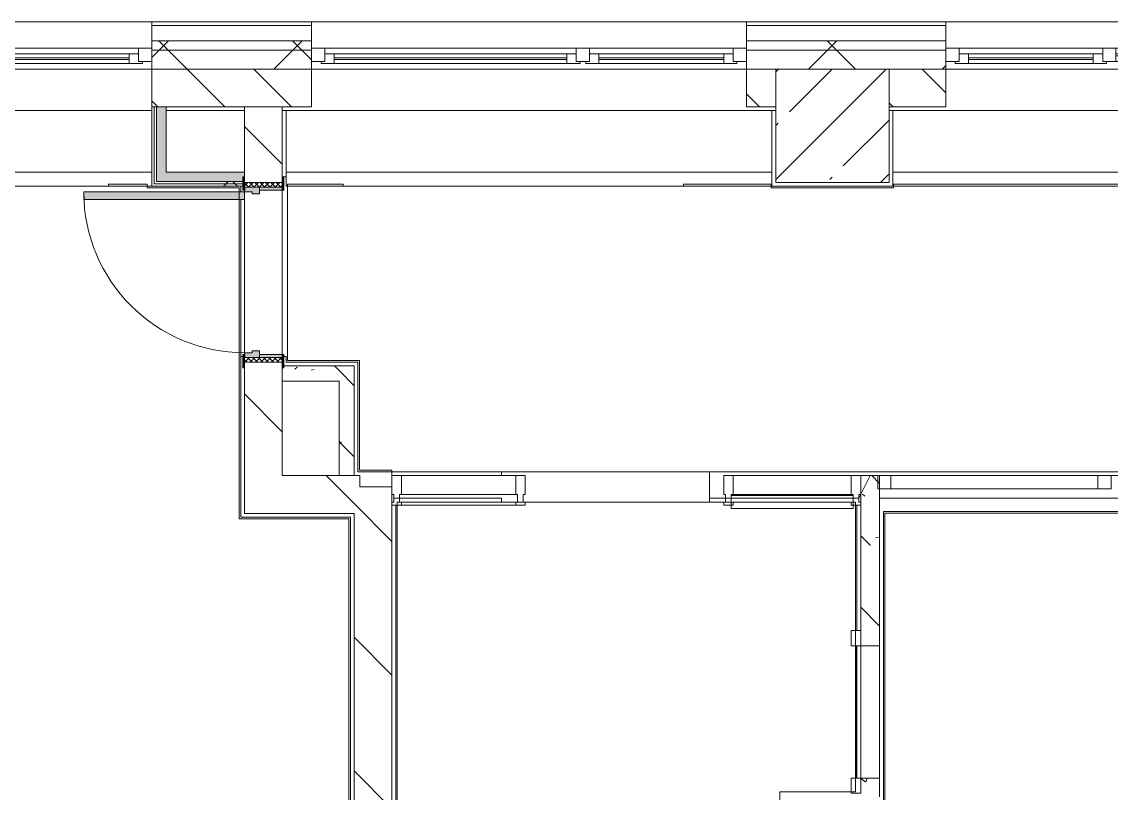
# Model space of a CAD drawing. Header units: millimetres. Extents: x -4029 to 232974, y -8553 to 104777.
# Drawn here: x 127258 to 133021, y 23270 to 27350 of the extents above; entities that cross this region are included whole.
import ezdxf

# ---------------------------------------------------------------- set-up
doc = ezdxf.new("R2010")
doc.units = ezdxf.units.MM
for name, color, linetype, lineweight in [('A-AREA-BNDY-1', 7, 'Continuous', 5), ('A-GLAZ-1', 7, 'Continuous', 5), ('A-GLAZ-CURT-1', 7, 'Continuous', 5), ('A-GLAZ-CWMG-2', 7, 'Continuous', 5), ('A-WALL', 7, 'Continuous', 9), ('A-WALL-4', 7, 'Continuous', 5), ('I-WALL-6', 7, 'Continuous', 5), ('S-COLS-2', 7, 'Continuous', 5)]:
    doc.layers.add(name, color=color, linetype=linetype, lineweight=lineweight)
for name, color, linetype, lineweight, true_color in [('A-DOOR-3', 7, 'Continuous', 5, 0xaaaaaa), ('A-DOOR-4', 7, 'Continuous', 5, 0xe2e2e2), ('A-DOOR-FRAM-3', 7, 'Continuous', 5, 0xe2e2e2), ('A-DOOR-FRAM-4', 7, 'Continuous', 5, 0xaaaaaa), ('A-FLOR-2', 7, 'Continuous', 5, 0xaaaaaa), ('I-WALL-5', 7, 'Continuous', 9, 0xe7e7e7), ('I-WALL-8', 7, 'Continuous', 5, 0x787878)]:
    doc.layers.add(name, color=color, linetype=linetype, lineweight=lineweight, true_color=true_color)
pattern_1 = [(135, (71086.4, 0), (-353.5534, -353.5534), [])]
pattern_2 = [(135, (71086.4, 0), (-377.1708, -377.1708), [533.4, -88.9, 17.78, -88.9]), (135, (71086.4, 376.94), (-377.1708, -377.1708), []), (50, (71086.4, 0), (637.6445, -55.7866), [66.675, -733.425]), (355, (71086.4, 0), (-123.3494, 668.699), [53.34, -586.74]), (100.451, (71139.54, -4.65), (514.299, 612.908), [56.665, -623.315]), (46.184, (71086.4, 177.8), (948.776, -147.15), [100.012, -1100.137]), (96.636, (71165.5, 165.5), (830.909, 865.997), [84.998, -934.973]), (351.184, (71086.4, 177.8), (830.918, 865.988), [80.01, -880.11]), (21, (71175.3, 133.35), (530.6506, -357.9283), [66.675, -733.425]), (326, (71175.3, 133.35), (216.308, 644.6585), [53.34, -586.74]), (71.451, (71219.5, 103.5), (746.9596, 286.7243), [56.665, -623.315]), (37.5, (71086.4, 0), (10.8105, 295.9426), [16.764, -562.864, 16.764, -578.866, -588.962]), (37.5, (71086.4, 0), (10.8105, 295.9426), [-1175.258, 16.764, -572.198]), (7.5, (71086.4, 0), (233.8692, 350.6318), [16.764, -322.834, 16.764, -549.529, -224.472]), (7.5, (71086.4, 0), (233.8692, 350.6318), [-905.891, 16.764, -207.708]), (327.5, (70888.16, 0), (474.5678, -20.0513), [16.764, -205.486, 16.764, -676.656, -920.115]), (327.5, (70888.16, 0), (474.5678, -20.0513), [-915.67, 16.764, -903.351]), (317.5, (70799.26, 0), (518.4522, 88.9934), [16.764, -272.161, 16.764, -443.738, -653.415]), (317.5, (70799.26, 0), (518.4522, 88.9934), [-749.427, 16.764, -636.651])]
pattern_3 = [(45, (71086.4, 0), (-353.5534, 353.5534), []), (135, (71086.4, 0), (-353.5534, -353.5534), [])]
pattern_4 = [(45, (71086.4, 0), (-530.33, 530.33), []), (135, (71086.4, 0), (-530.33, -530.33), [])]

# ---------------------------------------------------------------- blocks, each defined once
blk = doc.blocks.new('Прямоугольный импост - Импост структурный с накладкой - 160мм Темный-32302292-1_2_1_птичка')
at = {"layer": 'A-GLAZ-CWMG-2'}
for p, q in [((-50, 40), (-50, 140)), ((-50, 140), (0, 140)), ((0, 140), (0, 40)), ((-40, 40), (-50, 40)), ((-50, -17), (-50, 0)), ((-50, 0), (-40, 0)), ((-40, 0), (-40, 40)), ((-10, 40), (-10, 0)), ((0, 40), (-10, 40)), ((-10, 0), (0, 0)), ((0, 0), (0, -17)), ((0, -17), (-50, -17))]:
    blk.add_line(p, q, dxfattribs=at)
blk = doc.blocks.new('110_Дверь_СКБ_1Ст_Внутренняя1 - Д-11л 950х2100-32173567-1_2_1_птичка')
at = {"layer": 'A-DOOR-3'}
h = blk.add_hatch(dxfattribs=at)
h.set_pattern_fill('FP_60', color=256, style=0, pattern_type=2)
h.set_pattern_definition([(135, (1826.41, 164.685), (-14.14214, -14.14214), []), (225, (1826.41, 164.685), (14.14214, -14.14214), [])])
h.paths.add_polyline_path([(462.5, -100), (487.5, -100), (487.5, 100), (462.5, 100)])
at = {"layer": 'A-DOOR-4'}
h = blk.add_hatch(color=256, dxfattribs=at)
h.paths.add_polyline_path([(-437.5, 20), (-402.5, 20), (-402.5, 60), (-412.5, 60), (-412.5, 100), (-437.5, 100)])
h.paths.add_polyline_path([(427.5, 44), (427.5, 20), (462.5, 20), (462.5, 100), (437.5, 100), (437.5, 60), (427.5, 60)])
at = {"layer": 'A-DOOR-FRAM-3'}
for points in [[(397.5, 637.3), (397.5, 100), (437.5, 100), (437.5, 950), (397.5, 950), (397.5, 705.5)], [(-492.5, 100), (-422.5, 100), (-422.5, 108), (-492.5, 108)], [(447.5, 100), (517.5, 100), (517.5, 108), (447.5, 108)], [(-437.5, -100), (-422.5, -100), (-422.5, 20), (-437.5, 20)], [(447.5, -100), (462.5, -100), (462.5, 20), (447.5, 20)], [(-492.5, -100), (-492.5, -108), (-422.5, -108), (-422.5, -100), (-482.5, -100)], [(447.5, -102.3), (447.5, -108), (517.5, -108), (517.5, -100), (447.5, -100)]]:
    blk.add_hatch(color=256, dxfattribs=at).paths.add_polyline_path(points)
at = {"layer": 'A-DOOR-FRAM-4'}
h = blk.add_hatch(dxfattribs=at)
h.set_pattern_fill('FP_61', color=256, style=0, pattern_type=2)
h.set_pattern_definition([(45, (-296.384, 164.685), (-14.1421, 14.1421), []), (135, (-296.384, 164.685), (-14.1421, -14.1421), [])])
h.paths.add_polyline_path([(-462.5, -100), (-437.5, -100), (-437.5, 100), (-462.5, 100)])
at = {"layer": 'A-DOOR-3'}
for p, q in [((437.5, 950), (397.5, 950)), ((397.5, 950), (397.5, 100)), ((437.5, 100), (437.5, 950)), ((397.5, 100), (437.5, 100))]:
    blk.add_line(p, q, dxfattribs=at)
blk.add_arc((437.5, 100), 850, 90, 180, dxfattribs=at)
at = {"layer": 'A-DOOR-FRAM-4'}
for p, q in [((-422.5, 108), (-492.5, 108)), ((-492.5, 108), (-492.5, 100)), ((-492.5, 100), (-422.5, 100)), ((-437.5, 100), (-462.5, 100)), ((-462.5, 100), (-462.5, -100)), ((-412.5, 100), (-437.5, 100)), ((-437.5, 100), (-437.5, 20)), ((-437.5, -100), (-437.5, 100)), ((-422.5, 100), (-437.5, 100)), ((-437.5, 100), (-437.5, 99)), ((-437.5, 99), (-422.5, 99)), ((-422.5, 100), (-422.5, 108)), ((-422.5, 99), (-422.5, 100)), ((-412.5, 60), (-412.5, 100)), ((-402.5, 60), (-412.5, 60)), ((-402.5, 20), (-402.5, 60)), ((437.5, 60), (427.5, 60)), ((427.5, 60), (427.5, 20)), ((437.5, 100), (437.5, 60)), ((462.5, 100), (437.5, 100)), ((517.5, 108), (447.5, 108)), ((447.5, 108), (447.5, 100)), ((462.5, 100), (447.5, 100)), ((447.5, 100), (447.5, 99)), ((447.5, 100), (517.5, 100)), ((447.5, 99), (462.5, 99)), ((462.5, 20), (462.5, 100)), ((487.5, 100), (462.5, 100)), ((462.5, 100), (462.5, -100)), ((462.5, 99), (462.5, 100)), ((487.5, -100), (487.5, 100)), ((517.5, 100), (517.5, 108)), ((-437.5, 20), (-402.5, 20)), ((-422.5, 20), (-437.5, 20)), ((-437.5, 20), (-437.5, -100)), ((-422.5, -100), (-422.5, 20)), ((427.5, 20), (462.5, 20)), ((462.5, 20), (447.5, 20)), ((447.5, 20), (447.5, -100)), ((462.5, -100), (462.5, 20)), ((-422.5, -100), (-492.5, -100)), ((-492.5, -100), (-492.5, -108)), ((-492.5, -108), (-422.5, -108)), ((-462.5, -100), (-437.5, -100)), ((-437.5, -100), (-422.5, -100)), ((-422.5, -108), (-422.5, -100)), ((447.5, -100), (462.5, -100)), ((517.5, -100), (447.5, -100)), ((447.5, -100), (447.5, -108)), ((447.5, -108), (517.5, -108)), ((462.5, -100), (487.5, -100)), ((517.5, -108), (517.5, -100))]:
    blk.add_line(p, q, dxfattribs=at)
blk = doc.blocks.new('Системная панель - Стекло - 70мм-31693619-1_2_1_птичка')
at = {"layer": 'A-GLAZ-CURT-1'}
for p, q in [((547.5, 35), (-547.5, 35)), ((-547.5, 35), (-547.5, -35)), ((547.5, -35), (547.5, 35)), ((-547.5, -35), (547.5, -35))]:
    blk.add_line(p, q, dxfattribs=at)
blk = doc.blocks.new('Прямоугольный импост - 50 x 70 мм-23766079-1_2_1_птичка')
at = {"layer": 'A-GLAZ-CWMG-2'}
for p, q in [((-35, 35), (35, 35)), ((-35, -35), (-35, 35)), ((35, 35), (35, -35)), ((35, -35), (-35, -35))]:
    blk.add_line(p, q, dxfattribs=at)
blk = doc.blocks.new('PNS_Панель прямоугольная - Нр_Стекло - 40мм-32305525-1_2_1_птичка')
at = {"layer": 'A-GLAZ-1'}
for p, q in [((-312.5, 0), (312.5, 0)), ((302.5, 0), (-302.5, 0)), ((-302.5, -40), (302.5, -40))]:
    blk.add_line(p, q, dxfattribs=at)
blk = doc.blocks.new('Прямоугольный импост - Импост структурный с накладкой - 160мм Темный-32302294-1_2_1_птичка')
at = {"layer": 'A-GLAZ-CWMG-2'}
for p, q in [((-25, 40), (-25, 140)), ((-25, 140), (25, 140)), ((25, 140), (25, 40)), ((-15, 40), (-25, 40)), ((-25, -17), (-25, 0)), ((-25, 0), (-15, 0)), ((-15, 0), (-15, 40)), ((15, 40), (15, 0)), ((25, 40), (15, 40)), ((15, 0), (25, 0)), ((25, 0), (25, -17)), ((25, -17), (-25, -17))]:
    blk.add_line(p, q, dxfattribs=at)
blk = doc.blocks.new('Прямоугольный импост - 50 x 70 мм-V121-1_2_1_птичка')
at = {"layer": 'A-GLAZ-CWMG-2'}
for p, q in [((-35, 35), (35, 35)), ((-35, -35), (-35, 35)), ((35, 35), (35, -35)), ((35, -35), (-35, -35))]:
    blk.add_line(p, q, dxfattribs=at)
blk = doc.blocks.new('Прямоугольный импост - Импост структурный с накладкой - 160мм Темный-32305521-1_2_1_птичка')
at = {"layer": 'A-GLAZ-CWMG-2'}
for p, q in [((58180, 24950), (58785, 24950)), ((58180, 24793), (58785, 24793))]:
    blk.add_line(p, q, dxfattribs=at)
blk = doc.blocks.new('120_Окно_СКБ_2Ст - 120_Окно_СКБ_2Ст 2100х2400 _мал створка справа_-19092174-1_2_1_птичка')
at = {"layer": 'A-GLAZ-1'}
for p, q in [((-1050, -75), (-1050, -5)), ((-1050, -5), (-980, -5)), ((1050, -5), (-1050, -5)), ((-980, -5), (-980, -75)), ((150, -35), (-980, -35)), ((-980, -35), (-980, -75)), ((-930, -85), (-930, -35)), ((-930, -55), (100, -55)), ((100, -85), (100, -35)), ((150, -75), (150, -5)), ((150, -5), (220, -5)), ((150, -75), (150, -35)), ((220, -5), (220, -75)), ((980, -35), (220, -35)), ((220, -35), (220, -75)), ((270, -85), (270, -35)), ((270, -55), (930, -55)), ((930, -85), (930, -35)), ((980, -75), (980, -5)), ((980, -5), (1050, -5)), ((980, -75), (980, -35)), ((1050, -5), (1050, -75)), ((-980, -75), (-1050, -75)), ((-1050, -75), (-1000, -75)), ((-980, -75), (-1000, -75)), ((-1000, -75), (-1000, -85)), ((-1000, -85), (170, -85)), ((170, -85), (-1000, -85)), ((100, -65), (-930, -65)), ((220, -75), (150, -75)), ((170, -75), (150, -75)), ((170, -75), (200, -75)), ((170, -85), (170, -75)), ((220, -75), (200, -75)), ((200, -75), (200, -85)), ((200, -85), (1000, -85)), ((1000, -85), (200, -85)), ((930, -65), (270, -65)), ((1050, -75), (980, -75)), ((1000, -75), (980, -75)), ((1000, -75), (1050, -75)), ((1000, -85), (1000, -75))]:
    blk.add_line(p, q, dxfattribs=at)
blk = doc.blocks.new('120_Окно_СКБ_2Ст - 120_Окно_СКБ_2Ст 2300х2400 _мал створка справа_-19949978-1_2_1_птичка')
at = {"layer": 'A-GLAZ-1'}
for p, q in [((-1150, -75), (-1150, -5)), ((-1150, -5), (-1080, -5)), ((1150, -5), (-1150, -5)), ((-1080, -5), (-1080, -75)), ((250, -35), (-1080, -35)), ((-1080, -35), (-1080, -75)), ((-1030, -85), (-1030, -35)), ((-1030, -55), (200, -55)), ((200, -85), (200, -35)), ((250, -75), (250, -5)), ((250, -5), (320, -5)), ((250, -75), (250, -35)), ((320, -5), (320, -75)), ((1080, -35), (320, -35)), ((320, -35), (320, -75)), ((370, -85), (370, -35)), ((370, -55), (1030, -55)), ((1030, -85), (1030, -35)), ((1080, -75), (1080, -5)), ((1080, -5), (1150, -5)), ((1080, -75), (1080, -35)), ((1150, -5), (1150, -75)), ((-1080, -75), (-1150, -75)), ((-1150, -75), (-1100, -75)), ((-1080, -75), (-1100, -75)), ((-1100, -75), (-1100, -85)), ((-1100, -85), (270, -85)), ((270, -85), (-1100, -85)), ((200, -65), (-1030, -65)), ((320, -75), (250, -75)), ((270, -75), (250, -75)), ((270, -75), (300, -75)), ((270, -85), (270, -75)), ((320, -75), (300, -75)), ((300, -75), (300, -85)), ((300, -85), (1100, -85)), ((1100, -85), (300, -85)), ((1030, -65), (370, -65)), ((1150, -75), (1080, -75)), ((1100, -75), (1080, -75)), ((1100, -75), (1150, -75)), ((1100, -85), (1100, -75))]:
    blk.add_line(p, q, dxfattribs=at)
blk = doc.blocks.new('120_Окно_СКБ_3Ст - 120_Окно_СКБ_3Ст_5100-21641134-1_2_1_птичка')
at = {"layer": 'A-GLAZ-1'}
for p, q in [((-2550, -75), (-2550, -5)), ((-2550, -5), (-2480, -5)), ((2550, -5), (-2550, -5)), ((-2480, -5), (-2480, -75)), ((-1720, -35), (-2480, -35)), ((-2480, -35), (-2480, -75)), ((-2430, -85), (-2430, -35)), ((-2430, -55), (-1770, -55)), ((-1770, -85), (-1770, -35)), ((-1720, -75), (-1720, -5)), ((-1720, -5), (-1650, -5)), ((-1720, -75), (-1720, -35)), ((-1650, -5), (-1650, -75)), ((1650, -35), (-1650, -35)), ((1650, -45), (-1650, -45)), ((1650, -75), (1650, -5)), ((1650, -5), (1720, -5)), ((1720, -5), (1720, -75)), ((2480, -35), (1720, -35)), ((1720, -35), (1720, -75)), ((1770, -85), (1770, -35)), ((1770, -55), (2430, -55)), ((2430, -85), (2430, -35)), ((2480, -75), (2480, -5)), ((2480, -5), (2550, -5)), ((2480, -75), (2480, -35)), ((2550, -5), (2550, -75)), ((-2480, -75), (-2550, -75)), ((-2550, -75), (-2500, -75)), ((-2480, -75), (-2500, -75)), ((-2500, -75), (-2500, -85)), ((-2500, -85), (-1700, -85)), ((-1700, -85), (-2500, -85)), ((-1770, -65), (-2430, -65)), ((-1650, -75), (-1720, -75)), ((-1700, -75), (-1720, -75)), ((-1700, -75), (1700, -75)), ((-1700, -85), (-1700, -75)), ((1720, -75), (1650, -75)), ((1720, -75), (1700, -75)), ((1700, -75), (1700, -85)), ((1700, -85), (2500, -85)), ((2500, -85), (1700, -85)), ((2430, -65), (1770, -65)), ((2550, -75), (2480, -75)), ((2500, -75), (2480, -75)), ((2500, -75), (2550, -75)), ((2500, -85), (2500, -75))]:
    blk.add_line(p, q, dxfattribs=at)
blk = doc.blocks.new('Штора противопожарная_Рен - ШТ_700х700-22567375-1_2_1_птичка')
at = {"layer": 'A-DOOR-3'}
for p, q in [((-430, 100), (-350, 100)), ((-430, 50), (-430, 100)), ((-350, 100), (-350, 50)), ((-350, 77.5), (350, 77.5)), ((-350, 72.5), (-350, 77.5)), ((350, 72.5), (-350, 72.5)), ((350, 100), (430, 100)), ((350, 50), (350, 100)), ((350, 77.5), (350, 72.5)), ((430, 100), (430, 50)), ((-350, 50), (-430, 50)), ((430, 50), (350, 50))]:
    blk.add_line(p, q, dxfattribs=at)
blk = doc.blocks.new('Системная панель - Стекло - 70мм-32304938-1_2_1_птичка')
at = {"layer": 'A-GLAZ-CURT-1'}
h = blk.add_hatch(dxfattribs=at)
h.set_pattern_fill('FP_211', color=256, style=0, pattern_type=2)
h.set_pattern_definition([(225, (60747.5, 24310), (1414.214, -1414.214), [1000, -3000]), (225, (61747.5, 24810), (1414.214, -1414.214), [3000, -1000]), (225, (59747.5, 25310), (1414.214, -1414.214), [1000, -3000])])
h.paths.add_polyline_path([(322.5, 35), (-322.5, 35), (-322.5, -35), (322.5, -35), (322.5, 0)])
for p, q in [((322.5, 35), (-322.5, 35)), ((-322.5, 35), (-322.5, -35)), ((322.5, -35), (322.5, 35)), ((-322.5, -35), (322.5, -35))]:
    blk.add_line(p, q, dxfattribs=at)
blk = doc.blocks.new('Прямоугольный импост - Импост структурный с накладкой - 160мм Темный-32304618-1_2_1_птичка')
at = {"layer": 'A-GLAZ-CWMG-2'}
for p, q in [((59935, 24950), (60560, 24950)), ((59935, 24850), (60560, 24850))]:
    blk.add_line(p, q, dxfattribs=at)
blk = doc.blocks.new('Прямоугольный импост - Импост структурный с накладкой - 160мм Темный-32302318-1_2_1_птичка')
at = {"layer": 'A-GLAZ-CWMG-2'}
for p, q in [((0, 140), (-50, 140)), ((-50, 140), (-50, 40)), ((0, 40), (0, 140)), ((-50, 40), (-40, 40)), ((-40, 0), (-50, 0)), ((-50, 0), (-50, -17)), ((-40, 40), (-40, 0)), ((-10, 0), (-10, 40)), ((-10, 40), (0, 40)), ((0, 0), (-10, 0)), ((0, -17), (0, 0)), ((-50, -17), (0, -17))]:
    blk.add_line(p, q, dxfattribs=at)
blk = doc.blocks.new('Зашивка приборов отопления8 - Зашивка приборов отопления-33277697-1_2_1_птичка')
at = {"layer": 'A-WALL-4'}
for p, q in [((52060.5, 26880), (52060.5, 26555)), ((54140, 26880), (52060.5, 26880)), ((54140, 26555), (52060.2, 26555)), ((52060.2, 26555), (52060.2, 26480)), ((52060.5, 26555), (54140, 26555)), ((52060.2, 26480), (54140, 26480))]:
    blk.add_line(p, q, dxfattribs=at)
blk = doc.blocks.new('Зашивка приборов отопления9 - Зашивка приборов отопления-33277916-1_2_1_птичка')
at = {"layer": 'A-WALL-4'}
for p, q in [((51570, 26880), (51570, 26555)), ((54140, 26880), (51570, 26880)), ((54140, 26555), (54140, 26880)), ((51570, 26555), (54140, 26555)), ((54140, 26555), (51570, 26555)), ((51570, 26555), (51570, 26480)), ((54140, 26480), (54140, 26555)), ((51570, 26480), (54140, 26480))]:
    blk.add_line(p, q, dxfattribs=at)
blk = doc.blocks.new('Зашивка приборов отопления10 - Зашивка приборов отопления-33278020-1_2_1_птичка')
at = {"layer": 'A-WALL-4'}
for p, q in [((51570, 26880), (51570, 26555)), ((56925.6, 26880), (51570, 26880)), ((56925.6, 26555), (56925.6, 26880)), ((51570, 26555), (56925.6, 26555)), ((56930, 26555), (51570, 26555)), ((51570, 26555), (51570, 26480)), ((56930, 26480), (56930, 26555)), ((51570, 26480), (56930, 26480))]:
    blk.add_line(p, q, dxfattribs=at)

msp = doc.modelspace()

# ---------------------------------------------------------------- hatches: boundary and pattern name
at = {"layer": 'A-WALL-4'}
h = msp.add_hatch(dxfattribs=at)
h.set_pattern_fill('FP_135', color=256, style=0, pattern_type=2)
h.set_pattern_definition(pattern_3)
h.paths.add_polyline_path([(147757.3533, 27199.9999), (148336.4063, 27199.9999), (148336.4063, 27249.9999), (147436.4063, 27249.9999), (147436.4063, 27199.9999)])
h.paths.add_polyline_path([(155098.6589, 27199.9999), (156056.4062, 27199.9999), (156056.4062, 27249.9999), (151436.4063, 27249.9999), (151436.4063, 27199.9999), (154049.901, 27199.9999)])
h.paths.add_polyline_path([(144611.0795, 27199.9999), (145336.4063, 27199.9999), (145336.4063, 27249.9999), (143996.4063, 27249.9999), (143996.4063, 27199.9999)])
h.paths.add_polyline_path([(141464.8057, 27199.9999), (141896.4063, 27199.9999), (141896.4063, 27249.9999), (139296.4063, 27249.9999), (139296.4063, 27199.9999), (141396.4063, 27199.9999)])
h.paths.add_polyline_path([(131846.4063, 27199.9999), (132146.4063, 27199.9999), (132146.4063, 27249.9999), (131091.4063, 27249.9999), (131091.4063, 27199.9999)])
h.paths.add_polyline_path([(137246.4063, 27199.9999), (138196.4063, 27199.9999), (138196.4063, 27249.9999), (137246.4063, 27249.9999), (137246.4063, 27209.9999)])
h.paths.add_polyline_path([(128791.4063, 27199.9999), (128791.4063, 27249.9999), (127946.4063, 27249.9999), (127946.4063, 27199.9999), (128636.4062, 27199.9999)])
h.paths.add_polyline_path([(125246.4063, 27199.9999), (125846.4063, 27199.9999), (125846.4063, 27249.9999), (124946.4063, 27249.9999), (124946.4063, 27199.9999)])
h.paths.add_polyline_path([(122587.1628, 27199.9999), (122846.4063, 27199.9999), (122846.4063, 27249.9999), (121946.4063, 27249.9999), (121946.4063, 27199.9999)])
h.paths.add_polyline_path([(119846.4063, 27199.9999), (119846.4063, 27249.9999), (118746.4063, 27249.9999), (118746.4063, 27199.9999), (119440.889, 27199.9999)])
h.paths.add_polyline_path([(114197.0993, 27199.9999), (115646.4063, 27199.9999), (115646.4063, 27249.9999), (113246.4062, 27249.9999), (113246.4063, 27199.9999), (113866.4063, 27199.9999)])
h = msp.add_hatch(dxfattribs=at)
h.set_pattern_fill('FP_135', color=256, style=0, pattern_type=2)
h.set_pattern_definition(pattern_3)
h.paths.add_polyline_path([(113846.4063, 27100), (115646.4063, 27100), (115646.4063, 27199.9999), (113246.4063, 27199.9999), (113246.4063, 27100)])
h.paths.add_polyline_path([(122587.1628, 27100), (122846.4063, 27100), (122846.4063, 27199.9999), (121946.4063, 27199.9999), (121946.4063, 27100), (122486.4062, 27100)])
h.paths.add_polyline_path([(155186.4062, 27100), (156056.4062, 27100), (156051.8191, 27199.9999), (151436.4063, 27198.1288), (151436.4063, 27100), (155098.6589, 27100)])
h.paths.add_polyline_path([(124946.4063, 27100), (125846.4063, 27100), (125846.4063, 27199.9999), (124946.4063, 27199.9999), (124946.4063, 27139.9999)])
h.paths.add_polyline_path([(127946.4063, 27100), (128791.4063, 27100), (128791.4063, 27199.9999), (127946.4063, 27199.9999), (127946.4063, 27139.9999)])
h.paths.add_polyline_path([(131091.4063, 27100), (132146.4063, 27100), (132146.4063, 27199.9999), (131091.4063, 27199.9999), (131091.4063, 27139.9999)])
h.paths.add_polyline_path([(119846.4025, 27100), (119846.4063, 27199.9999), (118746.4063, 27199.9999), (118746.4063, 27100), (119440.889, 27100)])
h.paths.add_polyline_path([(137246.4063, 27100), (138164.4063, 27101.9999), (138164.4063, 27109.9999), (138196.4063, 27109.9999), (138196.4063, 27199.9999), (137246.4063, 27199.9999), (137246.4063, 27139.9999)])
h.paths.add_polyline_path([(147836.4063, 27100), (148336.4063, 27100), (148336.4063, 27199.9999), (147436.4063, 27199.9999), (147436.4063, 27100), (147757.3533, 27100)])
h.paths.add_polyline_path([(139296.4063, 27100), (141896.4063, 27100), (141896.4063, 27199.9999), (139296.4063, 27199.9999), (139296.4063, 27109.9999), (139328.4063, 27109.9999), (139328.4063, 27101.9999), (139296.4063, 27101.9999)])
h.paths.add_polyline_path([(144626.4054, 27100), (145336.4063, 27100), (145336.4063, 27199.9999), (143996.4063, 27199.9999), (143996.4063, 27100), (144611.0795, 27100)])
h = msp.add_hatch(dxfattribs=at)
h.set_pattern_fill('FP_117', color=256, style=0, pattern_type=2)
h.set_pattern_definition([(135, (71086.4, 0), (-176.7767, -176.7767), [])])
h.paths.add_polyline_path([(114197.0993, 26899.9999), (115646.4063, 26899.9999), (115646.4063, 27099.9998), (113846.4063, 27099.9998), (113846.4063, 26899.9999), (113866.4063, 26899.9999)])
h.paths.add_polyline_path([(122587.1628, 26899.9999), (122846.4063, 26899.9999), (122846.4063, 27099.9998), (121946.4063, 27099.9998), (121946.4063, 26899.9999), (122486.4061, 26899.9999)])
h.paths.add_polyline_path([(124946.4063, 26899.9999), (125246.4062, 26899.9999), (125246.4063, 27099.9998), (124946.4063, 27099.9998), (124946.4063, 26969.3829)])
h.paths.add_polyline_path([(151736.4063, 26899.9999), (151736.4049, 27099.9998), (151436.4063, 27099.9998), (151436.4063, 26899.9999)])
h.paths.add_polyline_path([(147836.4063, 26899.9999), (147836.406, 27099.9998), (147436.4063, 27099.9998), (147436.4063, 26899.9999), (147757.3533, 26899.9999)])
h.paths.add_polyline_path([(127946.4063, 26899.9999), (128791.4063, 26899.9999), (128791.4063, 27099.9998), (127946.4063, 27099.9998)])
h.paths.add_polyline_path([(131246.4063, 26899.9999), (131246.4063, 27099.9998), (131091.4063, 27099.9998), (131091.4063, 26899.9999)])
h.paths.add_polyline_path([(131846.4063, 26899.9999), (132146.4063, 26899.9999), (132146.4063, 27099.9998), (131846.4063, 27099.9998), (131846.4063, 26953.8702)])
h.paths.add_polyline_path([(145336.4063, 26899.9999), (145336.4063, 27099.9998), (145126.4063, 27099.9998), (145126.4063, 26899.9999)])
h.paths.add_polyline_path([(144626.4063, 26899.9999), (144626.4063, 27099.9998), (143996.4063, 27099.9998), (143996.4063, 26899.9999), (144611.0795, 26899.9999)])
h.paths.add_polyline_path([(139496.4062, 26899.9999), (141396.4063, 26899.9999), (141396.4063, 27099.9998), (139292.4063, 27099.9998), (139296.4063, 26899.9999), (139478.2245, 26899.9999)])
h.paths.add_polyline_path([(138146.4063, 26899.9999), (138146.4063, 27099.9998), (137846.4066, 27099.9998), (137846.4063, 26899.9999)])
h.paths.add_polyline_path([(118746.4063, 26899.9999), (119246.4063, 26899.9999), (119246.405, 27099.9998), (118746.4063, 27099.9998), (118746.4063, 27079.5538)])
at = {"layer": 'I-WALL-5'}
for points in [[(127971.4063, 26504.9999), (128021.4063, 26504.9999), (128021.4063, 26899.9998), (127971.4063, 26896.6438), (127971.4063, 26554.9999)], [(128355.3315, 26504.9999), (128428.4062, 26504.9999), (128428.4062, 26529.9999), (128436.4062, 26534.2801), (128436.4062, 26554.9999), (128021.4063, 26554.9999), (128021.4063, 26504.9999)]]:
    msp.add_hatch(color=256, dxfattribs=at).paths.add_polyline_path(points)
at = {"layer": 'I-WALL-6'}
h = msp.add_hatch(dxfattribs=at)
h.set_pattern_fill('FP_134', color=256, style=0, pattern_type=2)
h.set_pattern_definition(pattern_1)
h.paths.add_polyline_path([(128436.4062, 24749.9999), (128636.4062, 24749.9999), (128636.4062, 25549.9999), (128436.4062, 25549.9999), (128436.4062, 25481.2596)])
h.paths.add_polyline_path([(128436.4062, 26499.9999), (128636.4062, 26499.9999), (128636.4062, 26899.9998), (128436.4062, 26899.9998), (128436.4062, 26529.9999)])
h = msp.add_hatch(dxfattribs=at)
h.set_pattern_fill('FP_213', color=256, style=0, pattern_type=2)
h.set_pattern_definition(pattern_4)
h.paths.add_polyline_path([(127958.9063, 26479.9999), (128428.4062, 26479.9999), (128428.4062, 26492.4999), (127958.9063, 26489.3749)])
h = msp.add_hatch(dxfattribs=at)
h.set_pattern_fill('FP_213', color=256, style=0, pattern_type=2)
h.set_pattern_definition(pattern_4)
h.paths.add_polyline_path([(128355.3315, 26492.4999), (128428.4062, 26492.7409), (128428.4062, 26504.9999), (127971.4063, 26504.9999), (127971.4063, 26492.4999), (128021.4063, 26492.4999)])
h = msp.add_hatch(dxfattribs=at)
h.set_pattern_fill('FP_134', color=256, style=0, pattern_type=2)
h.set_pattern_definition(pattern_1)
h.paths.add_polyline_path([(129016.4063, 24749.9999), (129016.4063, 24889.9999), (129046.4063, 24894.4426), (129046.4063, 24949.9999), (128636.4062, 24949.9999), (128636.4062, 24749.9999), (128996.4063, 24749.9999)])
h = msp.add_hatch(dxfattribs=at)
h.set_pattern_fill('FP_134', color=256, style=0, pattern_type=2)
h.set_pattern_definition(pattern_1)
h.paths.add_polyline_path([(129216.4063, 20720), (129216.4063, 24889.9999), (129016.4063, 24889.9999), (129016.4063, 20720)])
at = {"layer": 'I-WALL-8'}
h = msp.add_hatch(dxfattribs=at)
h.set_pattern_fill('FP_142', color=256, style=0, pattern_type=2)
h.set_pattern_definition(pattern_2)
h.paths.add_polyline_path([(128879.7104, 25449.9999), (128936.4062, 25449.9999), (128936.4062, 25529.9999), (128644.4062, 25529.9999), (128644.4062, 25519.9999), (128636.4062, 25519.9999), (128636.4062, 25449.9999)])
h = msp.add_hatch(dxfattribs=at)
h.set_pattern_fill('FP_142', color=256, style=0, pattern_type=2)
h.set_pattern_definition(pattern_2)
h.paths.add_polyline_path([(128936.4062, 24949.9999), (129016.4062, 24949.9999), (129016.4062, 25529.9999), (128936.4062, 25529.9999), (128936.4062, 24969.9999)])
h = msp.add_hatch(dxfattribs=at)
h.set_pattern_fill('FP_142', color=256, style=0, pattern_type=2)
h.set_pattern_definition(pattern_2)
h.paths.add_polyline_path([(131796.4063, 18600), (131796.4063, 22749.9999), (131696.4063, 22749.9999), (131696.4063, 18600), (131783.8817, 18600)])
h.paths.add_polyline_path([(131696.4063, 23249.9999), (131796.4063, 23249.9999), (131796.4063, 23349.9999), (131696.4063, 23349.9999), (131696.4063, 23269.9999)])
h.paths.add_polyline_path([(131696.4063, 24049.9999), (131796.4063, 24049.9999), (131796.4063, 24949.9999), (131696.4063, 24949.9999), (131696.4063, 24129.9999)])
at = {"layer": 'S-COLS-2'}
h = msp.add_hatch(dxfattribs=at)
h.set_pattern_fill('FP_116', color=256, style=0, pattern_type=2)
h.set_pattern_definition([(45, (71086.4, 0), (-285.1231, 285.1231), []), (45, (71371.53, 0), (-285.1231, 285.1231), [504.031, -100.806, 16.764, -84.042])])
h.paths.add_polyline_path([(131273.503, 26499.9999), (131846.4063, 26499.9999), (131846.4063, 27099.9999), (131246.4063, 27099.9999), (131246.4063, 26499.9999)])

# ---------------------------------------------------------------- linework, layer by layer
at = {"layer": 'A-AREA-BNDY-1', "flags": 128}
for points in [[(122686.4062, 26491.9998), (122686.4062, 25549.9998), (122706.4062, 25549.9998), (122706.4062, 23997.9999), (126964.4062, 23997.9999), (126964.4062, 23741.9999), (122714.4062, 23741.9999), (122714.4062, 20748), (128988.4063, 20748), (128988.4063, 24721.9999), (128408.4062, 24721.9999), (128408.4062, 26471.9999), (127922.4063, 26471.9999), (127922.4063, 26491.9999), (127717.0152, 26491.9999), (127717.0152, 26479.9999), (125874.4063, 26479.9999), (125874.4063, 26471.9999), (125222.4063, 26471.9999), (125222.4063, 26491.9998), (124796.4063, 26491.9998), (124796.4063, 26479.9999), (122996.4063, 26479.9999), (122996.4063, 26491.9998)], [(129244.4063, 18728), (131668.4063, 18728), (131668.4063, 22721.9999), (131268.4063, 22721.9999), (131268.4063, 23277.9999), (131668.4063, 23277.9999), (131668.4063, 24808.9999), (130896.4063, 24808.9999), (129796.4063, 24808.9999), (129244.4063, 24808.9999)], [(137746.4063, 23327.9999), (137746.4063, 24751.9999), (131824.4063, 24751.9999), (131824.4063, 18572), (128664.4062, 18572), (128664.4062, 11920.9998), (131218.4063, 11920.9998), (131218.4063, 12327.9999), (131874.4063, 12327.9999), (131874.4063, 11927.9998), (137218.4063, 11927.9998), (137218.4063, 12327.9999), (137618.4063, 12327.9999), (137618.4063, 15522), (136768.4063, 15522), (136768.4063, 22827.9999), (137218.4063, 22827.9999), (137218.4063, 23327.9999)]]:
    msp.add_lwpolyline(points, close=True, dxfattribs=at)
msp.add_lwpolyline([(133669.0857, 26491.9999), (131870.4063, 26491.9999), (131870.4063, 26471.9999), (131222.4063, 26471.9999), (131222.4063, 26491.9999), (130759.0857, 26491.9999), (130759.0857, 26479.9999), (128959.0857, 26479.9999), (128959.0857, 26491.9999), (128664.4062, 26491.9999), (128664.4062, 25557.9999), (129044.4062, 25557.9999), (129044.4062, 24977.9999), (129216.4063, 24977.9999), (129216.4063, 24809.9999), (129226.4063, 24809.9999), (129226.4063, 24829.9999), (129796.4063, 24829.9999), (129796.4063, 24809.9999), (130896.4063, 24809.9999), (130896.4063, 24829.9999), (131686.4063, 24829.9999), (131746.4063, 24949.9999), (137874.4063, 24949.9999)], dxfattribs=at)
at = {"layer": 'A-FLOR-2'}
for p, q in [((128656.4062, 26529.9999), (128644.4062, 26529.9999)), ((128416.4062, 26449.9999), (128416.4062, 26479.9999)), ((131866.4063, 26479.9999), (131226.4063, 26479.9999)), ((128416.4062, 26409.9999), (128416.4062, 24729.9999)), ((128416.4062, 25579.9999), (128428.4062, 25579.9999)), ((128644.4062, 25579.9999), (128656.4062, 25579.9999)), ((128656.4062, 25579.9999), (128656.4062, 25549.9999)), ((128656.4062, 25549.9999), (129036.4062, 25549.9999)), ((129036.4062, 25549.9999), (129036.4062, 24969.9999)), ((129036.4062, 24969.9999), (137866.4063, 24969.9999)), ((129796.4063, 24969.9999), (129796.4063, 24949.9999)), ((130896.4063, 24809.9999), (130896.4063, 24969.9999)), ((129236.4063, 24792.9999), (129236.4063, 20420.0001)), ((130971.4063, 24809.9999), (130896.4063, 24809.9999)), ((131676.4063, 24129.9999), (131676.4063, 24792.9999)), ((128996.4063, 24729.9999), (128416.4062, 24729.9999)), ((128996.4063, 20740), (128996.4063, 24729.9999)), ((137726.4063, 24759.9999), (131816.4063, 24759.9999)), ((131816.4063, 24759.9999), (131816.4063, 18580)), ((131676.4063, 23349.9999), (131676.4063, 24049.9999))]:
    msp.add_line(p, q, dxfattribs=at)
at = {"layer": 'A-WALL'}
for p, q in [((128791.4063, 27329.9999), (127946.4063, 27329.9999)), ((132146.4063, 27329.9999), (131091.4063, 27329.9999)), ((128791.4063, 27249.9999), (127946.4063, 27249.9999)), ((132146.4063, 27249.9999), (131091.4063, 27249.9999)), ((128791.4063, 27199.9999), (127946.4063, 27199.9999)), ((132146.4063, 27199.9999), (131091.4063, 27199.9999)), ((127946.4063, 27099.9999), (128791.4063, 27099.9999)), ((128791.4063, 27099.9998), (127946.4063, 27099.9998)), ((131091.4063, 27099.9999), (131246.4063, 27099.9999)), ((131246.4063, 27099.9998), (131091.4063, 27099.9998)), ((131846.4063, 27099.9999), (132146.4063, 27099.9999)), ((132146.4063, 27099.9998), (131846.4063, 27099.9998)), ((127958.9063, 26492.4999), (127958.9063, 26899.9998)), ((127971.4063, 26504.9999), (127971.4063, 26899.9998)), ((128636.4062, 26899.9998), (128436.4062, 26899.9998)), ((128428.4062, 26492.4999), (127958.9063, 26492.4999)), ((128428.4062, 26504.9999), (127971.4063, 26504.9999)), ((128636.4062, 25519.9999), (128636.4062, 25449.9999)), ((128936.4062, 24949.9999), (129016.4062, 24949.9999))]:
    msp.add_line(p, q, dxfattribs=at)
at = {"layer": 'A-WALL-4'}
for p, q in [((122846.4063, 27349.9999), (138196.4063, 27349.9999)), ((127946.4063, 27349.9999), (127946.4063, 27099.9999)), ((128791.4063, 27099.9999), (128791.4063, 27349.9999)), ((131091.4063, 27349.9999), (131091.4063, 27099.9999)), ((132146.4063, 27099.9999), (132146.4063, 27349.9999)), ((127946.4063, 27099.9999), (125246.4063, 27099.9999)), ((127946.4063, 27099.9998), (127946.4063, 26899.9998)), ((131091.4063, 27099.9999), (128791.4063, 27099.9999)), ((128791.4063, 26899.9998), (128791.4063, 27099.9998)), ((131091.4063, 27099.9998), (131091.4063, 26899.9998)), ((131246.4063, 27099.9999), (131846.4063, 27099.9999)), ((131246.4063, 26899.9998), (131246.4063, 27099.9998)), ((131846.4063, 27099.9998), (131846.4063, 26899.9998)), ((137246.4063, 27099.9999), (132146.4063, 27099.9999)), ((132146.4063, 26899.9998), (132146.4063, 27099.9998)), ((128021.4063, 26899.9998), (128436.4062, 26899.9998)), ((128636.4062, 26899.9998), (128791.4063, 26899.9998)), ((131091.4063, 26899.9998), (131246.4063, 26899.9998)), ((131846.4063, 26899.9998), (132146.4063, 26899.9998))]:
    msp.add_line(p, q, dxfattribs=at)
at = {"layer": 'I-WALL-6'}
for p, q in [((125846.4063, 27099.9999), (127946.4063, 27099.9999)), ((128791.4063, 27099.9999), (131091.4063, 27099.9999)), ((132146.4063, 27099.9999), (137246.4063, 27099.9999)), ((127947.0198, 26879.9999), (125846.4063, 26879.9999)), ((127946.4063, 26899.9998), (127946.4063, 26479.9999)), ((128021.4063, 26899.9998), (127946.4063, 26899.9998)), ((128021.4063, 26554.9999), (128021.4063, 26899.9998)), ((128436.4062, 26879.9999), (128021.4063, 26879.9999)), ((128436.4062, 26529.9999), (128436.4062, 26899.9998)), ((128636.4062, 26529.9999), (128636.4062, 26899.9998)), ((131246.4063, 26879.9999), (128636.4062, 26879.9999)), ((137246.4063, 26879.9999), (131846.4063, 26879.9999)), ((128436.4062, 26554.9999), (128021.4063, 26554.9999)), ((127946.4063, 26479.9999), (128428.4062, 26479.9999)), ((128636.4062, 26459.9999), (128636.4062, 25589.9999)), ((128436.4062, 25599.9999), (128436.4062, 26409.9999)), ((128436.4062, 25519.9999), (128436.4062, 24749.9999)), ((129016.4062, 25529.9999), (128644.4062, 25529.9999)), ((129016.4062, 24949.9999), (129016.4062, 25529.9999)), ((128636.4062, 25449.9999), (128936.4062, 25449.9999)), ((128636.4062, 24949.9999), (128636.4062, 25449.9999)), ((128936.4062, 25449.9999), (128936.4062, 24949.9999)), ((128936.4062, 24949.9999), (128636.4062, 24949.9999)), ((129046.4063, 24949.9999), (129016.4062, 24949.9999)), ((129046.4063, 24889.9999), (129046.4063, 24949.9999)), ((131696.4063, 24949.9999), (131696.4063, 24129.9999)), ((131796.4063, 24949.9999), (131696.4063, 24949.9999)), ((131796.4063, 23249.9999), (131796.4063, 24949.9999)), ((129216.4063, 24889.9999), (129046.4063, 24889.9999)), ((129216.4063, 20450.0001), (129216.4063, 24889.9999)), ((137746.4063, 24829.9999), (131796.4063, 24829.9999)), ((128436.4062, 24749.9999), (129016.4063, 24749.9999)), ((129016.4063, 24749.9999), (129016.4063, 20720)), ((131696.4063, 24049.9999), (131796.4063, 24049.9999)), ((131696.4063, 23349.9999), (131696.4063, 24049.9999)), ((131796.4063, 23349.9999), (131696.4063, 23349.9999))]:
    msp.add_line(p, q, dxfattribs=at)
at = {"layer": 'S-COLS-2'}
for p, q in [((131846.4063, 27099.9999), (131246.4063, 27099.9999)), ((131246.4063, 27099.9999), (131246.4063, 26899.9998)), ((131846.4063, 26899.9998), (131846.4063, 27099.9999)), ((131246.4063, 26899.9998), (131246.4063, 26499.9999)), ((131846.4063, 26499.9999), (131846.4063, 26899.9998)), ((131246.4063, 26499.9999), (131846.4063, 26499.9999))]:
    msp.add_line(p, q, dxfattribs=at)

# ---------------------------------------------------------------- block references
at = {"layer": 'A-DOOR-3', "rotation": 89.99999999999991}
for name, p in [('110_Дверь_СКБ_1Ст_Внутренняя1 - Д-11л 950х2100-32173567-1_2_1_птичка', (128536.4062, 26012.4999)), ('Штора противопожарная_Рен - ШТ_700х700-22567375-1_2_1_птичка', (131746.4063, 23699.9999))]:
    msp.add_blockref(name, p, dxfattribs=at)
at = {"layer": 'A-GLAZ-1'}
for name, p in [('120_Окно_СКБ_2Ст - 120_Окно_СКБ_2Ст 2100х2400 _мал створка справа_-19092174-1_2_1_птичка', (126896.4063, 27214.9999)), ('120_Окно_СКБ_2Ст - 120_Окно_СКБ_2Ст 2300х2400 _мал створка справа_-19949978-1_2_1_птичка', (129941.4063, 27214.9999)), ('120_Окно_СКБ_3Ст - 120_Окно_СКБ_3Ст_5100-21641134-1_2_1_птичка', (134696.4063, 27214.9999))]:
    msp.add_blockref(name, p, dxfattribs=at)
at = {"layer": 'A-GLAZ-1', "rotation": 180}
msp.add_blockref('PNS_Панель прямоугольная - Нр_Стекло - 40мм-32305525-1_2_1_птичка', (129568.9063, 24809.9999), dxfattribs=at)
at = {"layer": 'A-GLAZ-CURT-1', "rotation": 180}
for name, p in [('Системная панель - Стекло - 70мм-31693619-1_2_1_птичка', (132403.9063, 24914.9999)), ('Системная панель - Стекло - 70мм-32304938-1_2_1_птичка', (131333.9063, 24809.9999))]:
    msp.add_blockref(name, p, dxfattribs=at)
at = {"layer": 'A-GLAZ-CWMG-2', "extrusion": (0, 0, -1)}
for name, p in [('Прямоугольный импост - Импост структурный с накладкой - 160мм Темный-32302292-1_2_1_птичка', (-129216.4063, 24809.9999)), ('Прямоугольный импост - Импост структурный с накладкой - 160мм Темный-32302294-1_2_1_птичка', (-129896.4063, 24809.9999)), ('Прямоугольный импост - Импост структурный с накладкой - 160мм Темный-32302294-1_2_1_птичка', (-130996.4063, 24809.9999)), ('Прямоугольный импост - 50 x 70 мм-V121-1_2_1_птичка', (-131821.4063, 24914.9999)), ('Прямоугольный импост - 50 x 70 мм-23766079-1_2_1_птичка', (-132986.4063, 24914.9999))]:
    msp.add_blockref(name, p, dxfattribs=at)
at = {"layer": 'A-GLAZ-CWMG-2'}
for name, p in [('Прямоугольный импост - Импост структурный с накладкой - 160мм Темный-32305521-1_2_1_птичка', (71086.4063, 0)), ('Прямоугольный импост - Импост структурный с накладкой - 160мм Темный-32304618-1_2_1_птичка', (71086.4063, 0)), ('Прямоугольный импост - Импост структурный с накладкой - 160мм Темный-32302318-1_2_1_птичка', (131696.4063, 24809.9999))]:
    msp.add_blockref(name, p, dxfattribs=at)
at = {"layer": 'A-WALL-4'}
for name, p in [('Зашивка приборов отопления8 - Зашивка приборов отопления-33277697-1_2_1_птичка', (73806.4063, 0)), ('Зашивка приборов отопления9 - Зашивка приборов отопления-33277916-1_2_1_птичка', (77086.4063, 0)), ('Зашивка приборов отопления10 - Зашивка приборов отопления-33278020-1_2_1_птичка', (80296.4064, 0))]:
    msp.add_blockref(name, p, dxfattribs=at)

doc.saveas('drawing.dxf')
